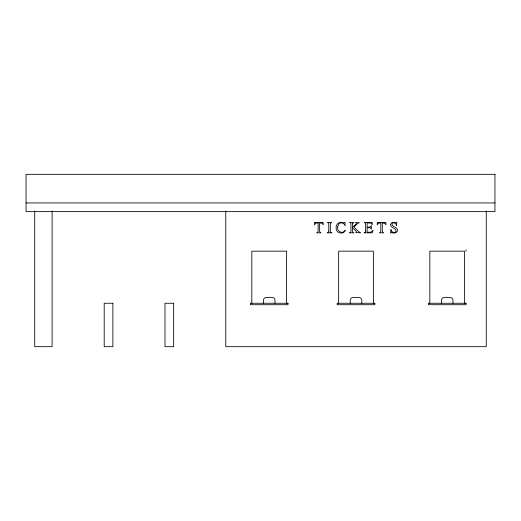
<?xml version="1.0" encoding="UTF-8"?>
<svg xmlns="http://www.w3.org/2000/svg" width="521" height="521" viewBox="0 0 521 521"><rect width="100%" height="100%" fill="white"/><g stroke="black" fill="none" stroke-linecap="round" stroke-linejoin="round"><path stroke-width="0.78" d="M26.05 202.943L494.95 202.943M486.269 210.979L486.269 346.68L225.769 346.68L225.769 210.979M466.008 249.715L466.008 251.161M464.556 303.261L464.556 251.161L429.825 251.161L429.825 303.261M452.983 303.261L452.983 300.37A2.892 2.892 0 0 0 450.085 297.471L444.296 297.471A2.892 2.892 0 0 0 441.404 300.37L441.404 303.261M373.381 303.261L373.381 251.161L338.65 251.161L338.65 303.261M361.808 303.261L361.808 300.37A2.892 2.892 0 0 0 358.91 297.471L353.121 297.471A2.892 2.892 0 0 0 350.229 300.37L350.229 303.261M286.55 303.261L286.55 251.161L251.819 251.161L251.819 303.261M274.971 303.261L274.971 300.37A2.892 2.892 0 0 0 272.079 297.471L266.29 297.471A2.892 2.892 0 0 0 263.392 300.37L263.392 303.261M52.1 210.979L52.1 346.68L34.731 346.68L34.731 210.979M352.463 223.496L352.43 227.449C353.453 226.153 358.083 223.444 355.511 222.415L359.34 222.701L357.061 223.9L353.909 227.058L358.533 231.571L360.708 232.841L355.752 232.548C358.526 231.669 352.593 228.765 352.43 227.638L352.528 232.034L353.915 232.841L349.461 232.841L350.776 232.177L350.959 230.992L350.861 223.209L349.461 222.415L353.915 222.415L352.463 223.496M365.664 230.998L365.495 232.145L364.159 232.841L372.202 232.841L373.101 230.23L370.867 232.203L367.409 232.19L367.129 231.109L367.129 227.657L370.346 227.801L371.356 229.22L371.356 225.58L370.171 227.039L367.129 227.104L367.129 222.975L371.076 223.092L372.32 224.694L372.202 222.415L364.159 222.415L365.612 223.431L365.664 230.998M314.638 222.415L314.515 224.857L315.83 223.164L318.129 223.06L318.084 231.747L316.644 232.841L321.073 232.841L319.647 231.812L319.594 223.06L322.102 223.275L323.274 224.857L323.157 222.415L314.638 222.415M377.328 222.415L377.204 224.857L378.52 223.164L380.818 223.06L380.773 231.747L379.334 232.841L383.762 232.841L382.336 231.812L382.284 223.06L384.791 223.275L385.963 224.857L385.846 222.415L377.328 222.415M328.816 230.992L328.627 232.177L327.312 232.841L331.792 232.841L330.529 232.262L330.281 230.992L330.334 223.496L331.792 222.415L327.312 222.415L328.712 223.216L328.816 230.992M337.868 226.225C335.921 230.92 342.597 234.971 345.163 230.243L345.397 230.399C344.101 233.213 340.18 233.922 337.849 232.001A5.236 5.236 0 0 1 336.266 229.598L336.162 226.322L337.048 224.343A5.041 5.041 0 0 1 338.63 222.89A5.171 5.171 0 0 1 340.597 222.22L343.997 222.897L344.922 222.174L345.163 225.717L343.593 223.47L341.424 222.721L338.774 223.965L337.868 226.225M390.652 224.343C389.871 228.165 396.253 227.736 396.123 231.161C395.048 233.766 390.796 232.132 390.984 229.507L390.698 233.082L391.453 232.496C393.615 233.597 397.458 233.239 397.53 230.178C397.621 226.674 391.408 227.149 391.974 223.737C393.414 221.581 396.676 223.502 396.546 225.782L396.839 222.174L396.019 222.767L393.049 222.22A3.093 3.093 0 0 0 391.121 223.34L390.652 224.343M494.95 174.32L26.05 174.32L26.05 211.63L494.95 211.63L494.95 174.32M112.881 303.261L104.2 303.261L104.2 346.68L112.881 346.68L112.881 303.261M173.669 303.261L164.981 303.261L164.981 346.68L173.669 346.68L173.669 303.261M287.996 303.261L250.367 303.261L250.367 304.707L287.996 304.707L287.996 303.261M374.833 303.261L337.204 303.261L337.204 304.707L374.833 304.707L374.833 303.261M466.008 303.261L428.379 303.261L428.379 304.707L466.008 304.707L466.008 303.261"/></g></svg>
